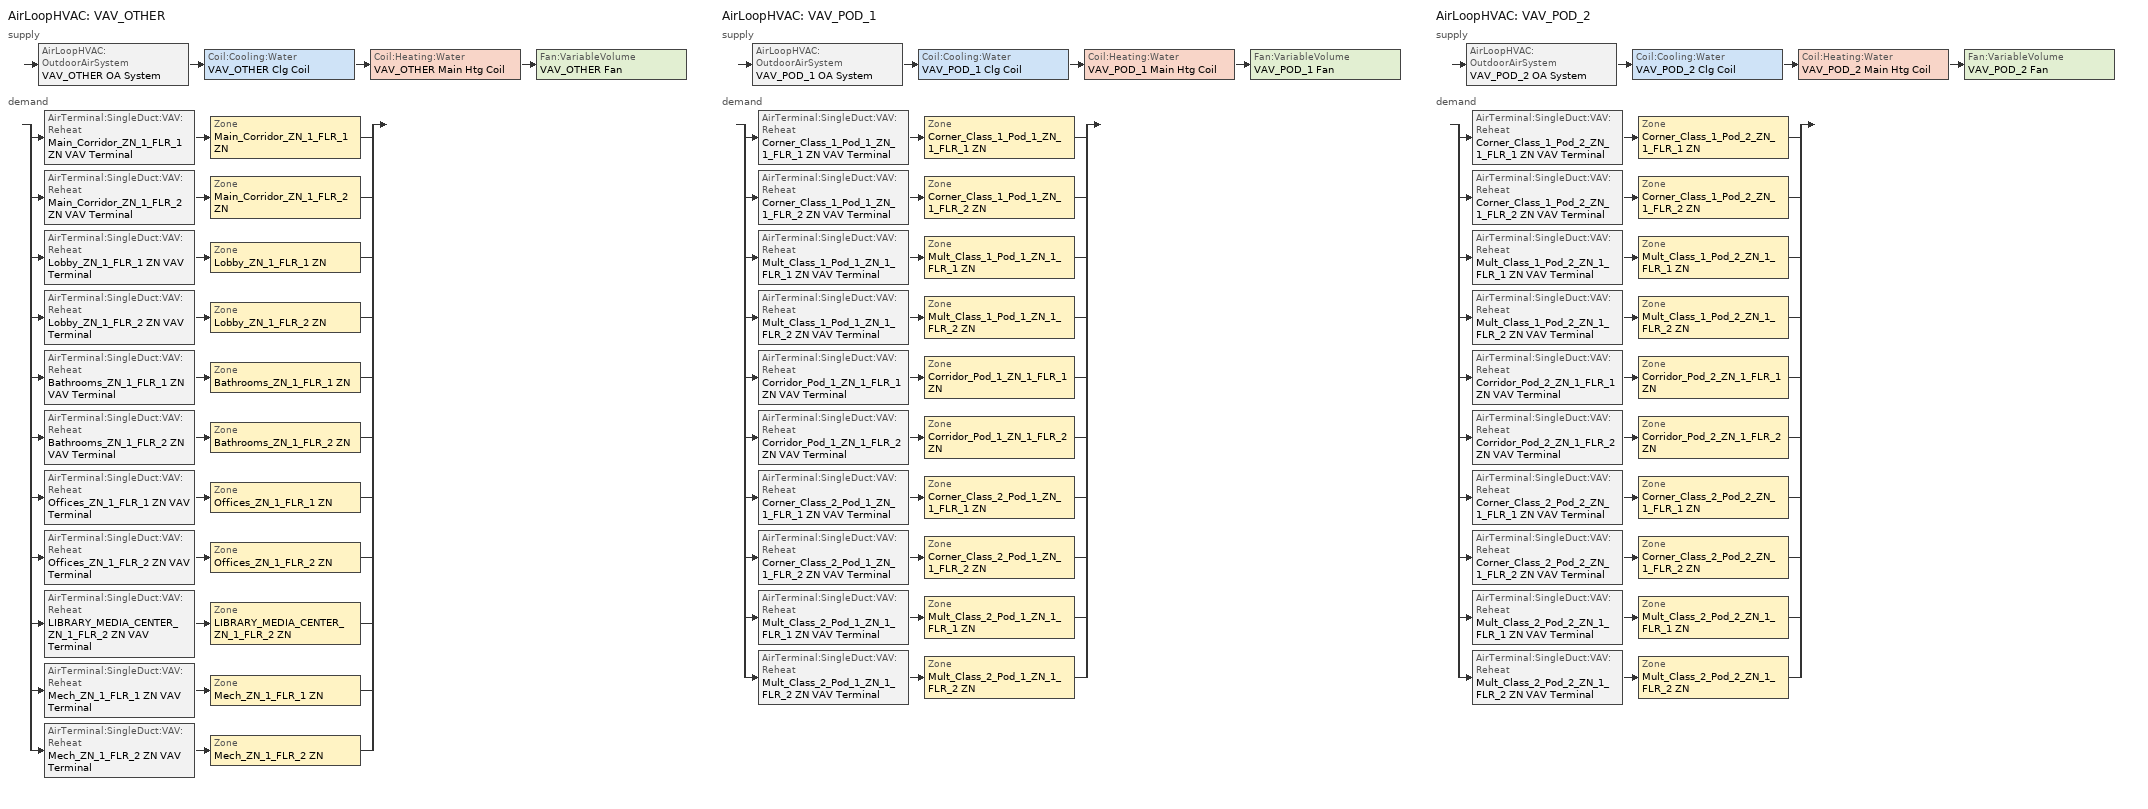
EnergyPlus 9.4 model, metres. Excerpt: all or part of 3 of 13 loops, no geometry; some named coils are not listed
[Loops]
AirLoopHVAC 'VAV_OTHER'
 supply: AirLoopHVAC:OutdoorAirSystem 'VAV_OTHER OA System' > Coil:Cooling:Water 'VAV_OTHER Clg Coil' > Coil:Heating:Water 'VAV_OTHER Main Htg Coil' > Fan:VariableVolume 'VAV_OTHER Fan'
 demand: split
  | AirTerminal:SingleDuct:VAV:Reheat 'Main_Corridor_ZN_1_FLR_1 ZN VAV Terminal' > Zone 'Main_Corridor_ZN_1_FLR_1 ZN'
  | AirTerminal:SingleDuct:VAV:Reheat 'Main_Corridor_ZN_1_FLR_2 ZN VAV Terminal' > Zone 'Main_Corridor_ZN_1_FLR_2 ZN'
  | AirTerminal:SingleDuct:VAV:Reheat 'Lobby_ZN_1_FLR_1 ZN VAV Terminal' > Zone 'Lobby_ZN_1_FLR_1 ZN'
  | AirTerminal:SingleDuct:VAV:Reheat 'Lobby_ZN_1_FLR_2 ZN VAV Terminal' > Zone 'Lobby_ZN_1_FLR_2 ZN'
  | AirTerminal:SingleDuct:VAV:Reheat 'Bathrooms_ZN_1_FLR_1 ZN VAV Terminal' > Zone 'Bathrooms_ZN_1_FLR_1 ZN'
  | AirTerminal:SingleDuct:VAV:Reheat 'Bathrooms_ZN_1_FLR_2 ZN VAV Terminal' > Zone 'Bathrooms_ZN_1_FLR_2 ZN'
  | AirTerminal:SingleDuct:VAV:Reheat 'Offices_ZN_1_FLR_1 ZN VAV Terminal' > Zone 'Offices_ZN_1_FLR_1 ZN'
  | AirTerminal:SingleDuct:VAV:Reheat 'Offices_ZN_1_FLR_2 ZN VAV Terminal' > Zone 'Offices_ZN_1_FLR_2 ZN'
  | AirTerminal:SingleDuct:VAV:Reheat 'LIBRARY_MEDIA_CENTER_ZN_1_FLR_2 ZN VAV Terminal' > Zone 'LIBRARY_MEDIA_CENTER_ZN_1_FLR_2 ZN'
  | AirTerminal:SingleDuct:VAV:Reheat 'Mech_ZN_1_FLR_1 ZN VAV Terminal' > Zone 'Mech_ZN_1_FLR_1 ZN'
  | AirTerminal:SingleDuct:VAV:Reheat 'Mech_ZN_1_FLR_2 ZN VAV Terminal' > Zone 'Mech_ZN_1_FLR_2 ZN'
AirLoopHVAC 'VAV_POD_1'
 supply: AirLoopHVAC:OutdoorAirSystem 'VAV_POD_1 OA System' > Coil:Cooling:Water 'VAV_POD_1 Clg Coil' > Coil:Heating:Water 'VAV_POD_1 Main Htg Coil' > Fan:VariableVolume 'VAV_POD_1 Fan'
 demand: split
  | AirTerminal:SingleDuct:VAV:Reheat 'Corner_Class_1_Pod_1_ZN_1_FLR_1 ZN VAV Terminal' > Zone 'Corner_Class_1_Pod_1_ZN_1_FLR_1 ZN'
  | AirTerminal:SingleDuct:VAV:Reheat 'Corner_Class_1_Pod_1_ZN_1_FLR_2 ZN VAV Terminal' > Zone 'Corner_Class_1_Pod_1_ZN_1_FLR_2 ZN'
  | AirTerminal:SingleDuct:VAV:Reheat 'Mult_Class_1_Pod_1_ZN_1_FLR_1 ZN VAV Terminal' > Zone 'Mult_Class_1_Pod_1_ZN_1_FLR_1 ZN'
  | AirTerminal:SingleDuct:VAV:Reheat 'Mult_Class_1_Pod_1_ZN_1_FLR_2 ZN VAV Terminal' > Zone 'Mult_Class_1_Pod_1_ZN_1_FLR_2 ZN'
  | AirTerminal:SingleDuct:VAV:Reheat 'Corridor_Pod_1_ZN_1_FLR_1 ZN VAV Terminal' > Zone 'Corridor_Pod_1_ZN_1_FLR_1 ZN'
  | AirTerminal:SingleDuct:VAV:Reheat 'Corridor_Pod_1_ZN_1_FLR_2 ZN VAV Terminal' > Zone 'Corridor_Pod_1_ZN_1_FLR_2 ZN'
  | AirTerminal:SingleDuct:VAV:Reheat 'Corner_Class_2_Pod_1_ZN_1_FLR_1 ZN VAV Terminal' > Zone 'Corner_Class_2_Pod_1_ZN_1_FLR_1 ZN'
  | AirTerminal:SingleDuct:VAV:Reheat 'Corner_Class_2_Pod_1_ZN_1_FLR_2 ZN VAV Terminal' > Zone 'Corner_Class_2_Pod_1_ZN_1_FLR_2 ZN'
  | AirTerminal:SingleDuct:VAV:Reheat 'Mult_Class_2_Pod_1_ZN_1_FLR_1 ZN VAV Terminal' > Zone 'Mult_Class_2_Pod_1_ZN_1_FLR_1 ZN'
  | AirTerminal:SingleDuct:VAV:Reheat 'Mult_Class_2_Pod_1_ZN_1_FLR_2 ZN VAV Terminal' > Zone 'Mult_Class_2_Pod_1_ZN_1_FLR_2 ZN'
AirLoopHVAC 'VAV_POD_2'
 supply: AirLoopHVAC:OutdoorAirSystem 'VAV_POD_2 OA System' > Coil:Cooling:Water 'VAV_POD_2 Clg Coil' > Coil:Heating:Water 'VAV_POD_2 Main Htg Coil' > Fan:VariableVolume 'VAV_POD_2 Fan'
 demand: split
  | AirTerminal:SingleDuct:VAV:Reheat 'Corner_Class_1_Pod_2_ZN_1_FLR_1 ZN VAV Terminal' > Zone 'Corner_Class_1_Pod_2_ZN_1_FLR_1 ZN'
  | AirTerminal:SingleDuct:VAV:Reheat 'Corner_Class_1_Pod_2_ZN_1_FLR_2 ZN VAV Terminal' > Zone 'Corner_Class_1_Pod_2_ZN_1_FLR_2 ZN'
  | AirTerminal:SingleDuct:VAV:Reheat 'Mult_Class_1_Pod_2_ZN_1_FLR_1 ZN VAV Terminal' > Zone 'Mult_Class_1_Pod_2_ZN_1_FLR_1 ZN'
  | AirTerminal:SingleDuct:VAV:Reheat 'Mult_Class_1_Pod_2_ZN_1_FLR_2 ZN VAV Terminal' > Zone 'Mult_Class_1_Pod_2_ZN_1_FLR_2 ZN'
  | AirTerminal:SingleDuct:VAV:Reheat 'Corridor_Pod_2_ZN_1_FLR_1 ZN VAV Terminal' > Zone 'Corridor_Pod_2_ZN_1_FLR_1 ZN'
  | AirTerminal:SingleDuct:VAV:Reheat 'Corridor_Pod_2_ZN_1_FLR_2 ZN VAV Terminal' > Zone 'Corridor_Pod_2_ZN_1_FLR_2 ZN'
  | AirTerminal:SingleDuct:VAV:Reheat 'Corner_Class_2_Pod_2_ZN_1_FLR_1 ZN VAV Terminal' > Zone 'Corner_Class_2_Pod_2_ZN_1_FLR_1 ZN'
  | AirTerminal:SingleDuct:VAV:Reheat 'Corner_Class_2_Pod_2_ZN_1_FLR_2 ZN VAV Terminal' > Zone 'Corner_Class_2_Pod_2_ZN_1_FLR_2 ZN'
  | AirTerminal:SingleDuct:VAV:Reheat 'Mult_Class_2_Pod_2_ZN_1_FLR_1 ZN VAV Terminal' > Zone 'Mult_Class_2_Pod_2_ZN_1_FLR_1 ZN'
  | AirTerminal:SingleDuct:VAV:Reheat 'Mult_Class_2_Pod_2_ZN_1_FLR_2 ZN VAV Terminal' > Zone 'Mult_Class_2_Pod_2_ZN_1_FLR_2 ZN'
[ZoneControl:Thermostat] Temperature Difference Between Cutout And Setpoint {deltaC}=0
Name | Zone or ZoneList | Control Type Schedule | Control 1
Bathrooms_ZN_1_FLR_1 ZN Thermostat | Bathrooms_ZN_1_FLR_1 ZN | Bathrooms_ZN_1_FLR_1 ZN Thermostat Schedule | SecondarySchool Restroom Thermostat 1
Bathrooms_ZN_1_FLR_2 ZN Thermostat | Bathrooms_ZN_1_FLR_2 ZN | Bathrooms_ZN_1_FLR_2 ZN Thermostat Schedule | SecondarySchool Restroom Thermostat 2
Corner_Class_1_Pod_1_ZN_1_FLR_1 ZN Thermostat | Corner_Class_1_Pod_1_ZN_1_FLR_1 ZN | Corner_Class_1_Pod_1_ZN_1_FLR_1 ZN Thermostat Schedule | SecondarySchool Classroom Thermostat 1
Corner_Class_1_Pod_1_ZN_1_FLR_2 ZN Thermostat | Corner_Class_1_Pod_1_ZN_1_FLR_2 ZN | Corner_Class_1_Pod_1_ZN_1_FLR_2 ZN Thermostat Schedule | SecondarySchool Classroom Thermostat 2
Corner_Class_1_Pod_2_ZN_1_FLR_1 ZN Thermostat | Corner_Class_1_Pod_2_ZN_1_FLR_1 ZN | Corner_Class_1_Pod_2_ZN_1_FLR_1 ZN Thermostat Schedule | SecondarySchool Classroom Thermostat 3
Corner_Class_1_Pod_2_ZN_1_FLR_2 ZN Thermostat | Corner_Class_1_Pod_2_ZN_1_FLR_2 ZN | Corner_Class_1_Pod_2_ZN_1_FLR_2 ZN Thermostat Schedule | SecondarySchool Classroom Thermostat 4
Corner_Class_2_Pod_1_ZN_1_FLR_1 ZN Thermostat | Corner_Class_2_Pod_1_ZN_1_FLR_1 ZN | Corner_Class_2_Pod_1_ZN_1_FLR_1 ZN Thermostat Schedule | SecondarySchool Classroom Thermostat 7
Corner_Class_2_Pod_1_ZN_1_FLR_2 ZN Thermostat | Corner_Class_2_Pod_1_ZN_1_FLR_2 ZN | Corner_Class_2_Pod_1_ZN_1_FLR_2 ZN Thermostat Schedule | SecondarySchool Classroom Thermostat 8
Corner_Class_2_Pod_2_ZN_1_FLR_1 ZN Thermostat | Corner_Class_2_Pod_2_ZN_1_FLR_1 ZN | Corner_Class_2_Pod_2_ZN_1_FLR_1 ZN Thermostat Schedule | SecondarySchool Classroom Thermostat 9
Corner_Class_2_Pod_2_ZN_1_FLR_2 ZN Thermostat | Corner_Class_2_Pod_2_ZN_1_FLR_2 ZN | Corner_Class_2_Pod_2_ZN_1_FLR_2 ZN Thermostat Schedule | SecondarySchool Classroom Thermostat 10
Corridor_Pod_1_ZN_1_FLR_1 ZN Thermostat | Corridor_Pod_1_ZN_1_FLR_1 ZN | Corridor_Pod_1_ZN_1_FLR_1 ZN Thermostat Schedule | SecondarySchool Corridor Thermostat 1
Corridor_Pod_1_ZN_1_FLR_2 ZN Thermostat | Corridor_Pod_1_ZN_1_FLR_2 ZN | Corridor_Pod_1_ZN_1_FLR_2 ZN Thermostat Schedule | SecondarySchool Corridor Thermostat 2
Corridor_Pod_2_ZN_1_FLR_1 ZN Thermostat | Corridor_Pod_2_ZN_1_FLR_1 ZN | Corridor_Pod_2_ZN_1_FLR_1 ZN Thermostat Schedule | SecondarySchool Corridor Thermostat 3
Corridor_Pod_2_ZN_1_FLR_2 ZN Thermostat | Corridor_Pod_2_ZN_1_FLR_2 ZN | Corridor_Pod_2_ZN_1_FLR_2 ZN Thermostat Schedule | SecondarySchool Corridor Thermostat 4
LIBRARY_MEDIA_CENTER_ZN_1_FLR_2 ZN Thermostat | LIBRARY_MEDIA_CENTER_ZN_1_FLR_2 ZN | LIBRARY_MEDIA_CENTER_ZN_1_FLR_2 ZN Thermostat Schedule | SecondarySchool Library Thermostat 1
Lobby_ZN_1_FLR_1 ZN Thermostat | Lobby_ZN_1_FLR_1 ZN | Lobby_ZN_1_FLR_1 ZN Thermostat Schedule | SecondarySchool Lobby Thermostat 1
Lobby_ZN_1_FLR_2 ZN Thermostat | Lobby_ZN_1_FLR_2 ZN | Lobby_ZN_1_FLR_2 ZN Thermostat Schedule | SecondarySchool Lobby Thermostat 2
Main_Corridor_ZN_1_FLR_1 ZN Thermostat | Main_Corridor_ZN_1_FLR_1 ZN | Main_Corridor_ZN_1_FLR_1 ZN Thermostat Schedule | SecondarySchool Corridor Thermostat 7
Main_Corridor_ZN_1_FLR_2 ZN Thermostat | Main_Corridor_ZN_1_FLR_2 ZN | Main_Corridor_ZN_1_FLR_2 ZN Thermostat Schedule | SecondarySchool Corridor Thermostat 8
Mech_ZN_1_FLR_1 ZN Thermostat | Mech_ZN_1_FLR_1 ZN | Mech_ZN_1_FLR_1 ZN Thermostat Schedule | SecondarySchool Mechanical Thermostat 1
Mech_ZN_1_FLR_2 ZN Thermostat | Mech_ZN_1_FLR_2 ZN | Mech_ZN_1_FLR_2 ZN Thermostat Schedule | SecondarySchool Mechanical Thermostat 2
Mult_Class_1_Pod_1_ZN_1_FLR_1 ZN Thermostat | Mult_Class_1_Pod_1_ZN_1_FLR_1 ZN | Mult_Class_1_Pod_1_ZN_1_FLR_1 ZN Thermostat Schedule | SecondarySchool Classroom Thermostat 13
Mult_Class_1_Pod_1_ZN_1_FLR_2 ZN Thermostat | Mult_Class_1_Pod_1_ZN_1_FLR_2 ZN | Mult_Class_1_Pod_1_ZN_1_FLR_2 ZN Thermostat Schedule | SecondarySchool Classroom Thermostat 14
Mult_Class_1_Pod_2_ZN_1_FLR_1 ZN Thermostat | Mult_Class_1_Pod_2_ZN_1_FLR_1 ZN | Mult_Class_1_Pod_2_ZN_1_FLR_1 ZN Thermostat Schedule | SecondarySchool Classroom Thermostat 15
Mult_Class_1_Pod_2_ZN_1_FLR_2 ZN Thermostat | Mult_Class_1_Pod_2_ZN_1_FLR_2 ZN | Mult_Class_1_Pod_2_ZN_1_FLR_2 ZN Thermostat Schedule | SecondarySchool Classroom Thermostat 16
Mult_Class_2_Pod_1_ZN_1_FLR_1 ZN Thermostat | Mult_Class_2_Pod_1_ZN_1_FLR_1 ZN | Mult_Class_2_Pod_1_ZN_1_FLR_1 ZN Thermostat Schedule | SecondarySchool Classroom Thermostat 18
Mult_Class_2_Pod_1_ZN_1_FLR_2 ZN Thermostat | Mult_Class_2_Pod_1_ZN_1_FLR_2 ZN | Mult_Class_2_Pod_1_ZN_1_FLR_2 ZN Thermostat Schedule | SecondarySchool Classroom Thermostat 19
Mult_Class_2_Pod_2_ZN_1_FLR_1 ZN Thermostat | Mult_Class_2_Pod_2_ZN_1_FLR_1 ZN | Mult_Class_2_Pod_2_ZN_1_FLR_1 ZN Thermostat Schedule | SecondarySchool Classroom Thermostat 20
Mult_Class_2_Pod_2_ZN_1_FLR_2 ZN Thermostat | Mult_Class_2_Pod_2_ZN_1_FLR_2 ZN | Mult_Class_2_Pod_2_ZN_1_FLR_2 ZN Thermostat Schedule | SecondarySchool Classroom Thermostat 21
Offices_ZN_1_FLR_1 ZN Thermostat | Offices_ZN_1_FLR_1 ZN | Offices_ZN_1_FLR_1 ZN Thermostat Schedule | SecondarySchool Office Thermostat 1
Offices_ZN_1_FLR_2 ZN Thermostat | Offices_ZN_1_FLR_2 ZN | Offices_ZN_1_FLR_2 ZN Thermostat Schedule | SecondarySchool Office Thermostat 2
[ThermostatSetpoint:DualSetpoint]
Name | Heating Setpoint Temperature Schedule | Cooling Setpoint Temperature Schedule
SecondarySchool Restroom Thermostat 1; SecondarySchool Restroom Thermostat 2; SecondarySchool Mechanical Thermostat 1; SecondarySchool Mechanical Thermostat 2 | SchoolSecondary HTGSETP_SCH_Setback | SchoolSecondary CLGSETP_SCH_Setback
SecondarySchool Classroom Thermostat 1; SecondarySchool Classroom Thermostat 2; SecondarySchool Classroom Thermostat 3; SecondarySchool Classroom Thermostat 4; SecondarySchool Classroom Thermostat 7; SecondarySchool Classroom Thermostat 8; SecondarySchool Classroom Thermostat 9; SecondarySchool Classroom Thermostat 10; SecondarySchool Corridor Thermostat 1; SecondarySchool Corridor Thermostat 2; SecondarySchool Corridor Thermostat 3; SecondarySchool Corridor Thermostat 4; SecondarySchool Library Thermostat 1; SecondarySchool Lobby Thermostat 1; SecondarySchool Lobby Thermostat 2; SecondarySchool Corridor Thermostat 7; SecondarySchool Corridor Thermostat 8; SecondarySchool Classroom Thermostat 13; SecondarySchool Classroom Thermostat 14; SecondarySchool Classroom Thermostat 15; SecondarySchool Classroom Thermostat 16; SecondarySchool Classroom Thermostat 18; SecondarySchool Classroom Thermostat 19; SecondarySchool Classroom Thermostat 20; SecondarySchool Classroom Thermostat 21; SecondarySchool Office Thermostat 1; SecondarySchool Office Thermostat 2 | SchoolSecondary HTGSETP_SCH_YES_OPTIMUM | SchoolSecondary CLGSETP_SCH_NO_SETBACK
[Zone equipment]
Bathrooms_ZN_1_FLR_1 ZN: Bathrooms_ZN_1_FLR_1 ZN VAV Terminal, Bathrooms_ZN_1_FLR_1 ZN Exhaust Fan
Bathrooms_ZN_1_FLR_2 ZN: Bathrooms_ZN_1_FLR_2 ZN VAV Terminal, Bathrooms_ZN_1_FLR_2 ZN Exhaust Fan
Corner_Class_1_Pod_1_ZN_1_FLR_1 ZN: Corner_Class_1_Pod_1_ZN_1_FLR_1 ZN VAV Terminal
Corner_Class_1_Pod_1_ZN_1_FLR_2 ZN: Corner_Class_1_Pod_1_ZN_1_FLR_2 ZN VAV Terminal
Corner_Class_1_Pod_2_ZN_1_FLR_1 ZN: Corner_Class_1_Pod_2_ZN_1_FLR_1 ZN VAV Terminal
Corner_Class_1_Pod_2_ZN_1_FLR_2 ZN: Corner_Class_1_Pod_2_ZN_1_FLR_2 ZN VAV Terminal
Corner_Class_2_Pod_1_ZN_1_FLR_1 ZN: Corner_Class_2_Pod_1_ZN_1_FLR_1 ZN VAV Terminal
Corner_Class_2_Pod_1_ZN_1_FLR_2 ZN: Corner_Class_2_Pod_1_ZN_1_FLR_2 ZN VAV Terminal
Corner_Class_2_Pod_2_ZN_1_FLR_1 ZN: Corner_Class_2_Pod_2_ZN_1_FLR_1 ZN VAV Terminal
Corner_Class_2_Pod_2_ZN_1_FLR_2 ZN: Corner_Class_2_Pod_2_ZN_1_FLR_2 ZN VAV Terminal
Corridor_Pod_1_ZN_1_FLR_1 ZN: Corridor_Pod_1_ZN_1_FLR_1 ZN VAV Terminal
Corridor_Pod_1_ZN_1_FLR_2 ZN: Corridor_Pod_1_ZN_1_FLR_2 ZN VAV Terminal
Corridor_Pod_2_ZN_1_FLR_1 ZN: Corridor_Pod_2_ZN_1_FLR_1 ZN VAV Terminal
Corridor_Pod_2_ZN_1_FLR_2 ZN: Corridor_Pod_2_ZN_1_FLR_2 ZN VAV Terminal
LIBRARY_MEDIA_CENTER_ZN_1_FLR_2 ZN: LIBRARY_MEDIA_CENTER_ZN_1_FLR_2 ZN VAV Terminal
Lobby_ZN_1_FLR_1 ZN: Lobby_ZN_1_FLR_1 ZN VAV Terminal
Lobby_ZN_1_FLR_2 ZN: Lobby_ZN_1_FLR_2 ZN VAV Terminal
Main_Corridor_ZN_1_FLR_1 ZN: Main_Corridor_ZN_1_FLR_1 ZN VAV Terminal
Main_Corridor_ZN_1_FLR_2 ZN: Main_Corridor_ZN_1_FLR_2 ZN VAV Terminal
Mech_ZN_1_FLR_1 ZN: Mech_ZN_1_FLR_1 ZN VAV Terminal
Mech_ZN_1_FLR_2 ZN: Mech_ZN_1_FLR_2 ZN VAV Terminal
Mult_Class_1_Pod_1_ZN_1_FLR_1 ZN: Mult_Class_1_Pod_1_ZN_1_FLR_1 ZN VAV Terminal
Mult_Class_1_Pod_1_ZN_1_FLR_2 ZN: Mult_Class_1_Pod_1_ZN_1_FLR_2 ZN VAV Terminal
Mult_Class_1_Pod_2_ZN_1_FLR_1 ZN: Mult_Class_1_Pod_2_ZN_1_FLR_1 ZN VAV Terminal
Mult_Class_1_Pod_2_ZN_1_FLR_2 ZN: Mult_Class_1_Pod_2_ZN_1_FLR_2 ZN VAV Terminal
Mult_Class_2_Pod_1_ZN_1_FLR_1 ZN: Mult_Class_2_Pod_1_ZN_1_FLR_1 ZN VAV Terminal
Mult_Class_2_Pod_1_ZN_1_FLR_2 ZN: Mult_Class_2_Pod_1_ZN_1_FLR_2 ZN VAV Terminal
Mult_Class_2_Pod_2_ZN_1_FLR_1 ZN: Mult_Class_2_Pod_2_ZN_1_FLR_1 ZN VAV Terminal
Mult_Class_2_Pod_2_ZN_1_FLR_2 ZN: Mult_Class_2_Pod_2_ZN_1_FLR_2 ZN VAV Terminal
Offices_ZN_1_FLR_1 ZN: Offices_ZN_1_FLR_1 ZN VAV Terminal
Offices_ZN_1_FLR_2 ZN: Offices_ZN_1_FLR_2 ZN VAV Terminal
[Sizing:Zone] Zone Cooling Design Supply Air Temperature Input Method=SupplyAirTemperature; Zone Cooling Design Supply Air Temperature {C}=12.7778; Zone Cooling Design Supply Air Temperature Difference {deltaC}=11.11; Zone Heating Design Supply Air Temperature Input Method=SupplyAirTemperature; Zone Heating Design Supply Air Temperature {C}=40; Zone Heating Design Supply Air Temperature Difference {deltaC}=11.11; Zone Cooling Design Supply Air Humidity Ratio {kgWater/kgDryAir}=0.0085; Zone Heating Design Supply Air Humidity Ratio {kgWater/kgDryAir}=0.008; Cooling Design Air Flow Method=DesignDay; Cooling Design Air Flow Rate {m3/s}=0; Cooling Minimum Air Flow per Zone Floor Area {m3/s-m2}=0.000762; Cooling Minimum Air Flow {m3/s}=0; Cooling Minimum Air Flow Fraction=0; Heating Design Air Flow Method=DesignDay; Heating Design Air Flow Rate {m3/s}=0; Heating Maximum Air Flow per Zone Floor Area {m3/s-m2}=0.002032; Heating Maximum Air Flow {m3/s}=0.141576; Heating Maximum Air Flow Fraction=0.3; Account for Dedicated Outdoor Air System=No
Name | Design Specification Outdoor Air Object
Bathrooms_ZN_1_FLR_1 ZN; Bathrooms_ZN_1_FLR_2 ZN | SecondarySchool Restroom Ventilation
Corner_Class_1_Pod_1_ZN_1_FLR_1 ZN; Corner_Class_1_Pod_1_ZN_1_FLR_2 ZN; Corner_Class_1_Pod_2_ZN_1_FLR_1 ZN; Corner_Class_1_Pod_2_ZN_1_FLR_2 ZN; Corner_Class_2_Pod_1_ZN_1_FLR_1 ZN; Corner_Class_2_Pod_1_ZN_1_FLR_2 ZN; Corner_Class_2_Pod_2_ZN_1_FLR_1 ZN; Corner_Class_2_Pod_2_ZN_1_FLR_2 ZN; Mult_Class_1_Pod_1_ZN_1_FLR_1 ZN; Mult_Class_1_Pod_1_ZN_1_FLR_2 ZN; Mult_Class_1_Pod_2_ZN_1_FLR_1 ZN; Mult_Class_1_Pod_2_ZN_1_FLR_2 ZN; Mult_Class_2_Pod_1_ZN_1_FLR_1 ZN; Mult_Class_2_Pod_1_ZN_1_FLR_2 ZN; Mult_Class_2_Pod_2_ZN_1_FLR_1 ZN; Mult_Class_2_Pod_2_ZN_1_FLR_2 ZN | SecondarySchool Classroom Ventilation
Corridor_Pod_1_ZN_1_FLR_1 ZN; Corridor_Pod_1_ZN_1_FLR_2 ZN; Corridor_Pod_2_ZN_1_FLR_1 ZN; Corridor_Pod_2_ZN_1_FLR_2 ZN; Main_Corridor_ZN_1_FLR_1 ZN; Main_Corridor_ZN_1_FLR_2 ZN | SecondarySchool Corridor Ventilation
LIBRARY_MEDIA_CENTER_ZN_1_FLR_2 ZN | SecondarySchool Library Ventilation
Lobby_ZN_1_FLR_1 ZN; Lobby_ZN_1_FLR_2 ZN | SecondarySchool Lobby Ventilation
Mech_ZN_1_FLR_1 ZN; Mech_ZN_1_FLR_2 ZN | SecondarySchool Mechanical Ventilation
Offices_ZN_1_FLR_1 ZN; Offices_ZN_1_FLR_2 ZN | SecondarySchool Office Ventilation
[Controller:MechanicalVentilation] Availability Schedule=SchoolSecondary MinOA_MotorizedDamper_Sched; Demand Controlled Ventilation=No; System Outdoor Air Method=VentilationRateProcedure; Design Specification Outdoor Air Object Name 6=SecondarySchool Corridor Ventilation
Name | Zone or ZoneList Name 1 | Design Specification Outdoor Air Object Name 1 | Zone or ZoneList Name 2 | Design Specification Outdoor Air Object Name 2 | Zone or ZoneList Name 3 | Design Specification Outdoor Air Object Name 3 | Zone or ZoneList Name 4 | Design Specification Outdoor Air Object Name 4 | Zone or ZoneList Name 5 | Design Specification Outdoor Air Object Name 5 | Zone or ZoneList Name 6 | Zone or ZoneList Name 7 | Design Specification Outdoor Air Object Name 7 | Zone or ZoneList Name 8 | Design Specification Outdoor Air Object Name 8 | Zone or ZoneList Name 9 | Design Specification Outdoor Air Object Name 9 | Zone or ZoneList Name 10 | Design Specification Outdoor Air Object Name 10 | Zone or ZoneList Name 11 | Design Specification Outdoor Air Object Name 11
VAV_OTHER Vent Controller | Bathrooms_ZN_1_FLR_1 ZN | SecondarySchool Restroom Ventilation | Bathrooms_ZN_1_FLR_2 ZN | SecondarySchool Restroom Ventilation | LIBRARY_MEDIA_CENTER_ZN_1_FLR_2 ZN | SecondarySchool Library Ventilation | Lobby_ZN_1_FLR_1 ZN | SecondarySchool Lobby Ventilation | Lobby_ZN_1_FLR_2 ZN | SecondarySchool Lobby Ventilation | Main_Corridor_ZN_1_FLR_1 ZN | Main_Corridor_ZN_1_FLR_2 ZN | SecondarySchool Corridor Ventilation | Mech_ZN_1_FLR_1 ZN | SecondarySchool Mechanical Ventilation | Mech_ZN_1_FLR_2 ZN | SecondarySchool Mechanical Ventilation | Offices_ZN_1_FLR_1 ZN | SecondarySchool Office Ventilation | Offices_ZN_1_FLR_2 ZN | SecondarySchool Office Ventilation
VAV_POD_1 Vent Controller | Corner_Class_1_Pod_1_ZN_1_FLR_1 ZN | SecondarySchool Classroom Ventilation | Corner_Class_1_Pod_1_ZN_1_FLR_2 ZN | SecondarySchool Classroom Ventilation | Corner_Class_2_Pod_1_ZN_1_FLR_1 ZN | SecondarySchool Classroom Ventilation | Corner_Class_2_Pod_1_ZN_1_FLR_2 ZN | SecondarySchool Classroom Ventilation | Corridor_Pod_1_ZN_1_FLR_1 ZN | SecondarySchool Corridor Ventilation | Corridor_Pod_1_ZN_1_FLR_2 ZN | Mult_Class_1_Pod_1_ZN_1_FLR_1 ZN | SecondarySchool Classroom Ventilation | Mult_Class_1_Pod_1_ZN_1_FLR_2 ZN | SecondarySchool Classroom Ventilation | Mult_Class_2_Pod_1_ZN_1_FLR_1 ZN | SecondarySchool Classroom Ventilation | Mult_Class_2_Pod_1_ZN_1_FLR_2 ZN | SecondarySchool Classroom Ventilation
VAV_POD_2 Vent Controller | Corner_Class_1_Pod_2_ZN_1_FLR_1 ZN | SecondarySchool Classroom Ventilation | Corner_Class_1_Pod_2_ZN_1_FLR_2 ZN | SecondarySchool Classroom Ventilation | Corner_Class_2_Pod_2_ZN_1_FLR_1 ZN | SecondarySchool Classroom Ventilation | Corner_Class_2_Pod_2_ZN_1_FLR_2 ZN | SecondarySchool Classroom Ventilation | Corridor_Pod_2_ZN_1_FLR_1 ZN | SecondarySchool Corridor Ventilation | Corridor_Pod_2_ZN_1_FLR_2 ZN | Mult_Class_1_Pod_2_ZN_1_FLR_1 ZN | SecondarySchool Classroom Ventilation | Mult_Class_1_Pod_2_ZN_1_FLR_2 ZN | SecondarySchool Classroom Ventilation | Mult_Class_2_Pod_2_ZN_1_FLR_1 ZN | SecondarySchool Classroom Ventilation | Mult_Class_2_Pod_2_ZN_1_FLR_2 ZN | SecondarySchool Classroom Ventilation
[DesignSpecification:OutdoorAir] Outdoor Air Method=Sum; Outdoor Air Flow per Person {m3/s-person}=0; Outdoor Air Flow per Zone {m3/s}=0; Outdoor Air Flow Air Changes per Hour {1/hr}=0
Name | Outdoor Air Flow per Zone Floor Area {m3/s-m2}
SecondarySchool Restroom Ventilation; SecondarySchool Corridor Ventilation; SecondarySchool Lobby Ventilation | 0.0003048
SecondarySchool Classroom Ventilation | 0.0023876
SecondarySchool Library Ventilation | 0.0011176
SecondarySchool Mechanical Ventilation | 0.0006096
SecondarySchool Office Ventilation | 0.0004318
[AirTerminal:SingleDuct:VAV:Reheat] Availability Schedule=Always On Discrete; Maximum Air Flow Rate {m3/s}=Autosize; Zone Minimum Air Flow Input Method=Constant; Fixed Minimum Air Flow Rate {m3/s}=0; Maximum Hot Water or Steam Flow Rate {m3/s}=Autosize; Minimum Hot Water or Steam Flow Rate {m3/s}=0; Convergence Tolerance=0.001; Damper Heating Action=ReverseWithLimits; Maximum Flow per Zone Floor Area During Reheat {m3/s-m2}=Autocalculate; Maximum Flow Fraction During Reheat=0.5; Maximum Reheat Air Temperature {C}=40
Name | Constant Minimum Air Flow Fraction | Reheat Coil
Bathrooms_ZN_1_FLR_1 ZN VAV Terminal | 0.354091 | Bathrooms_ZN_1_FLR_1 ZN Reheat Coil
Bathrooms_ZN_1_FLR_2 ZN VAV Terminal | 0.354091 | Bathrooms_ZN_1_FLR_2 ZN Reheat Coil
Corner_Class_1_Pod_1_ZN_1_FLR_1 ZN VAV Terminal | 0.787189 | Corner_Class_1_Pod_1_ZN_1_FLR_1 ZN Reheat Coil
Corner_Class_1_Pod_1_ZN_1_FLR_2 ZN VAV Terminal | 0.787189 | Corner_Class_1_Pod_1_ZN_1_FLR_2 ZN Reheat Coil
Corner_Class_1_Pod_2_ZN_1_FLR_1 ZN VAV Terminal | 0.793771 | Corner_Class_1_Pod_2_ZN_1_FLR_1 ZN Reheat Coil
Corner_Class_1_Pod_2_ZN_1_FLR_2 ZN VAV Terminal | 0.793771 | Corner_Class_1_Pod_2_ZN_1_FLR_2 ZN Reheat Coil
Corner_Class_2_Pod_1_ZN_1_FLR_1 ZN VAV Terminal | 0.787189 | Corner_Class_2_Pod_1_ZN_1_FLR_1 ZN Reheat Coil
Corner_Class_2_Pod_1_ZN_1_FLR_2 ZN VAV Terminal | 0.787189 | Corner_Class_2_Pod_1_ZN_1_FLR_2 ZN Reheat Coil
Corner_Class_2_Pod_2_ZN_1_FLR_1 ZN VAV Terminal | 0.793771 | Corner_Class_2_Pod_2_ZN_1_FLR_1 ZN Reheat Coil
Corner_Class_2_Pod_2_ZN_1_FLR_2 ZN VAV Terminal | 0.793771 | Corner_Class_2_Pod_2_ZN_1_FLR_2 ZN Reheat Coil
Corridor_Pod_1_ZN_1_FLR_1 ZN VAV Terminal | 0.787189 | Corridor_Pod_1_ZN_1_FLR_1 ZN Reheat Coil
Corridor_Pod_1_ZN_1_FLR_2 ZN VAV Terminal | 0.787189 | Corridor_Pod_1_ZN_1_FLR_2 ZN Reheat Coil
Corridor_Pod_2_ZN_1_FLR_1 ZN VAV Terminal | 0.793771 | Corridor_Pod_2_ZN_1_FLR_1 ZN Reheat Coil
Corridor_Pod_2_ZN_1_FLR_2 ZN VAV Terminal | 0.793771 | Corridor_Pod_2_ZN_1_FLR_2 ZN Reheat Coil
LIBRARY_MEDIA_CENTER_ZN_1_FLR_2 ZN VAV Terminal | 0.354091 | LIBRARY_MEDIA_CENTER_ZN_1_FLR_2 ZN Reheat Coil
Lobby_ZN_1_FLR_1 ZN VAV Terminal | 0.354091 | Lobby_ZN_1_FLR_1 ZN Reheat Coil
Lobby_ZN_1_FLR_2 ZN VAV Terminal | 0.354091 | Lobby_ZN_1_FLR_2 ZN Reheat Coil
Main_Corridor_ZN_1_FLR_1 ZN VAV Terminal | 0.354091 | Main_Corridor_ZN_1_FLR_1 ZN Reheat Coil
Main_Corridor_ZN_1_FLR_2 ZN VAV Terminal | 0.354091 | Main_Corridor_ZN_1_FLR_2 ZN Reheat Coil
Mech_ZN_1_FLR_1 ZN VAV Terminal | 0.354091 | Mech_ZN_1_FLR_1 ZN Reheat Coil
Mech_ZN_1_FLR_2 ZN VAV Terminal | 0.354091 | Mech_ZN_1_FLR_2 ZN Reheat Coil
Mult_Class_1_Pod_1_ZN_1_FLR_1 ZN VAV Terminal | 0.787189 | Mult_Class_1_Pod_1_ZN_1_FLR_1 ZN Reheat Coil
Mult_Class_1_Pod_1_ZN_1_FLR_2 ZN VAV Terminal | 0.787189 | Mult_Class_1_Pod_1_ZN_1_FLR_2 ZN Reheat Coil
Mult_Class_1_Pod_2_ZN_1_FLR_1 ZN VAV Terminal | 0.793771 | Mult_Class_1_Pod_2_ZN_1_FLR_1 ZN Reheat Coil
Mult_Class_1_Pod_2_ZN_1_FLR_2 ZN VAV Terminal | 0.793771 | Mult_Class_1_Pod_2_ZN_1_FLR_2 ZN Reheat Coil
Mult_Class_2_Pod_1_ZN_1_FLR_1 ZN VAV Terminal | 0.787189 | Mult_Class_2_Pod_1_ZN_1_FLR_1 ZN Reheat Coil
Mult_Class_2_Pod_1_ZN_1_FLR_2 ZN VAV Terminal | 0.787189 | Mult_Class_2_Pod_1_ZN_1_FLR_2 ZN Reheat Coil
Mult_Class_2_Pod_2_ZN_1_FLR_1 ZN VAV Terminal | 0.793771 | Mult_Class_2_Pod_2_ZN_1_FLR_1 ZN Reheat Coil
Mult_Class_2_Pod_2_ZN_1_FLR_2 ZN VAV Terminal | 0.793771 | Mult_Class_2_Pod_2_ZN_1_FLR_2 ZN Reheat Coil
Offices_ZN_1_FLR_1 ZN VAV Terminal | 0.354091 | Offices_ZN_1_FLR_1 ZN Reheat Coil
Offices_ZN_1_FLR_2 ZN VAV Terminal | 0.354091 | Offices_ZN_1_FLR_2 ZN Reheat Coil
[Coil:Heating:Water] Availability Schedule=Always On Discrete; U-Factor Times Area Value {W/K}=Autosize; Maximum Water Flow Rate {m3/s}=Autosize; Performance Input Method=UFactorTimesAreaAndDesignWaterFlowRate; Rated Capacity {W}=Autosize; Rated Inlet Water Temperature {C}=82.2222; Rated Inlet Air Temperature {C}=7.22222; Rated Outlet Water Temperature {C}=71.1111; Rated Outlet Air Temperature {C}=12.7778; Rated Ratio for Air and Water Convection=0.5
VAV_OTHER Main Htg Coil; VAV_POD_1 Main Htg Coil; VAV_POD_2 Main Htg Coil
[Fan:ZoneExhaust] Availability Schedule=SchoolSecondary Hours_of_operation; Fan Total Efficiency=0.0660786; Pressure Rise {Pa}=124.544; Maximum Flow Rate {m3/s}=0.283168; System Availability Manager Coupling Mode=Decoupled
Bathrooms_ZN_1_FLR_1 ZN Exhaust Fan; Bathrooms_ZN_1_FLR_2 ZN Exhaust Fan
[AirLoopHVAC] Design Supply Air Flow Rate {m3/s}=AutoSize; Design Return Air Flow Fraction of Supply Air Flow=1
VAV_OTHER; VAV_POD_1; VAV_POD_2
[Sizing:System] Type of Load to Size On=Sensible; Central Heating Maximum System Air Flow Ratio=0.3; Preheat Design Temperature {C}=7.22222; Preheat Design Humidity Ratio {kgWater/kgDryAir}=0.008; Precool Design Temperature {C}=12.7778; Precool Design Humidity Ratio {kgWater/kgDryAir}=0.008; Central Cooling Design Supply Air Temperature {C}=12.7778; Central Heating Design Supply Air Temperature {C}=12.7778; Type of Zone Sum to Use=Coincident; 100% Outdoor Air in Cooling=No; 100% Outdoor Air in Heating=No; Central Cooling Design Supply Air Humidity Ratio {kgWater/kgDryAir}=0.0085; Central Heating Design Supply Air Humidity Ratio {kgWater/kgDryAir}=0.008; Cooling Supply Air Flow Rate Method=DesignDay; Cooling Supply Air Flow Rate {m3/s}=0; Cooling Supply Air Flow Rate Per Floor Area {m3/s-m2}=0.00996765; Cooling Fraction of Autosized Cooling Supply Air Flow Rate=1; Cooling Supply Air Flow Rate Per Unit Cooling Capacity {m3/s-W}=3.94755e-05; Heating Supply Air Flow Rate Method=DesignDay; Heating Supply Air Flow Rate {m3/s}=0; Heating Supply Air Flow Rate Per Floor Area {m3/s-m2}=0.00996765; Heating Fraction of Autosized Heating Supply Air Flow Rate=1; Heating Fraction of Autosized Cooling Supply Air Flow Rate=1; Heating Supply Air Flow Rate Per Unit Heating Capacity {m3/s-W}=3.15882e-05; System Outdoor Air Method=ZoneSum; Zone Maximum Outdoor Air Fraction=1; Cooling Design Capacity Method=CoolingDesignCapacity; Cooling Design Capacity {W}=Autosize; Cooling Design Capacity Per Floor Area {W/m2}=234.7; Fraction of Autosized Cooling Design Capacity=1; Heating Design Capacity Method=HeatingDesignCapacity; Heating Design Capacity {W}=Autosize; Heating Design Capacity Per Floor Area {W/m2}=157; Fraction of Autosized Heating Design Capacity=1; Central Cooling Capacity Control Method=OnOff
Name | Design Outdoor Air Flow Rate {m3/s}
VAV_OTHER | 4.61027
VAV_POD_1; VAV_POD_2 | 9.493504
[Controller:OutdoorAir] Minimum Outdoor Air Flow Rate {m3/s}=0; Maximum Outdoor Air Flow Rate {m3/s}=Autosize; Economizer Control Type=DifferentialDryBulb; Economizer Control Action Type=ModulateFlow; Lockout Type=LockoutWithHeating; Minimum Limit Type=FixedMinimum; Minimum Outdoor Air Schedule=SchoolSecondary MinOA_MotorizedDamper_Sched; High Humidity Control=No; Control High Indoor Humidity Based on Outdoor Humidity Ratio=Yes; Heat Recovery Bypass Control Type=BypassWhenWithinEconomizerLimits
Name | Mechanical Ventilation Controller
VAV_OTHER OA Controller | VAV_OTHER Vent Controller
VAV_POD_1 OA Controller | VAV_POD_1 Vent Controller
VAV_POD_2 OA Controller | VAV_POD_2 Vent Controller
[SetpointManager:MixedAir] Control Variable=Temperature
Name | Setpoint Node or NodeList
VAV_OTHER Mixed Air Node OS Default SPM | VAV_OTHER Mixed Air Node
VAV_OTHER Clg Coil Outlet Air Node OS Default SPM | VAV_OTHER Clg Coil Outlet Air Node
VAV_OTHER Main Htg Coil Outlet Air Node OS Default SPM | VAV_OTHER Main Htg Coil Outlet Air Node
VAV_POD_1 Mixed Air Node OS Default SPM | VAV_POD_1 Mixed Air Node
VAV_POD_1 Clg Coil Outlet Air Node OS Default SPM | VAV_POD_1 Clg Coil Outlet Air Node
VAV_POD_1 Main Htg Coil Outlet Air Node OS Default SPM | VAV_POD_1 Main Htg Coil Outlet Air Node
VAV_POD_2 Mixed Air Node OS Default SPM | VAV_POD_2 Mixed Air Node
VAV_POD_2 Clg Coil Outlet Air Node OS Default SPM | VAV_POD_2 Clg Coil Outlet Air Node
VAV_POD_2 Main Htg Coil Outlet Air Node OS Default SPM | VAV_POD_2 Main Htg Coil Outlet Air Node
[Controller:WaterCoil] Control Variable=Temperature; Actuator Variable=Flow; Maximum Actuated Flow {m3/s}=Autosize; Minimum Actuated Flow {m3/s}=0
Name | Action | Controller Convergence Tolerance {deltaC}
VAV_OTHER Clg Coil Controller; VAV_POD_1 Clg Coil Controller; VAV_POD_2 Clg Coil Controller | Reverse | Autosize
VAV_OTHER Main Htg Coil Controller; VAV_POD_1 Main Htg Coil Controller; VAV_POD_2 Main Htg Coil Controller | Normal | 0.0001
[Coil:Cooling:Water] Availability Schedule=Always On Discrete; Design Water Flow Rate {m3/s}=Autosize; Design Air Flow Rate {m3/s}=Autosize; Design Inlet Water Temperature {C}=Autosize; Design Inlet Air Temperature {C}=Autosize; Design Outlet Air Temperature {C}=Autosize; Design Inlet Air Humidity Ratio {kgWater/kgDryAir}=Autosize; Design Outlet Air Humidity Ratio {kgWater/kgDryAir}=Autosize; Type of Analysis=SimpleAnalysis; Heat Exchanger Configuration=CrossFlow
VAV_OTHER Clg Coil; VAV_POD_1 Clg Coil; VAV_POD_2 Clg Coil
[Fan:VariableVolume] Availability Schedule=SchoolSecondary HVACOperationSchd; Fan Total Efficiency=0.61165; Pressure Rise {Pa}=1389.92; Maximum Flow Rate {m3/s}=AutoSize; Fan Power Minimum Flow Rate Input Method=Fraction; Fan Power Minimum Flow Fraction=0.25; Fan Power Minimum Air Flow Rate {m3/s}=0; Motor Efficiency=0.941; Motor In Airstream Fraction=1; Fan Power Coefficient 1=0.04076; Fan Power Coefficient 2=0.0881; Fan Power Coefficient 3=-0.0729; Fan Power Coefficient 4=0.9437; Fan Power Coefficient 5=0
VAV_OTHER Fan; VAV_POD_1 Fan; VAV_POD_2 Fan
[SetpointManager:Warmest] Control Variable=Temperature; Minimum Setpoint Temperature {C}=12.7778; Maximum Setpoint Temperature {C}=15.5556; Strategy=MaximumTemperature
Name | HVAC Air Loop | Setpoint Node or NodeList
VAV_OTHER SAT Warmest Reset | VAV_OTHER | VAV_OTHER Supply Outlet Node
VAV_POD_1 SAT Warmest Reset | VAV_POD_1 | VAV_POD_1 Supply Outlet Node
VAV_POD_2 SAT Warmest Reset | VAV_POD_2 | VAV_POD_2 Supply Outlet Node
[Schedule:Compact]
Bathrooms_ZN_1_FLR_1 ZN Thermostat Schedule; Bathrooms_ZN_1_FLR_2 ZN Thermostat Schedule; Corner_Class_1_Pod_1_ZN_1_FLR_1 ZN Thermostat Schedule; Corner_Class_1_Pod_1_ZN_1_FLR_2 ZN Thermostat Schedule; Corner_Class_1_Pod_2_ZN_1_FLR_1 ZN Thermostat Schedule; Corner_Class_1_Pod_2_ZN_1_FLR_2 ZN Thermostat Schedule; Corner_Class_2_Pod_1_ZN_1_FLR_1 ZN Thermostat Schedule; Corner_Class_2_Pod_1_ZN_1_FLR_2 ZN Thermostat Schedule; Corner_Class_2_Pod_2_ZN_1_FLR_1 ZN Thermostat Schedule; Corner_Class_2_Pod_2_ZN_1_FLR_2 ZN Thermostat Schedule; Corridor_Pod_1_ZN_1_FLR_1 ZN Thermostat Schedule; Corridor_Pod_1_ZN_1_FLR_2 ZN Thermostat Schedule; Corridor_Pod_2_ZN_1_FLR_1 ZN Thermostat Schedule; Corridor_Pod_2_ZN_1_FLR_2 ZN Thermostat Schedule; LIBRARY_MEDIA_CENTER_ZN_1_FLR_2 ZN Thermostat Schedule; Lobby_ZN_1_FLR_1 ZN Thermostat Schedule; Lobby_ZN_1_FLR_2 ZN Thermostat Schedule; Main_Corridor_ZN_1_FLR_1 ZN Thermostat Schedule; Main_Corridor_ZN_1_FLR_2 ZN Thermostat Schedule; Mech_ZN_1_FLR_1 ZN Thermostat Schedule; Mech_ZN_1_FLR_2 ZN Thermostat Schedule; Mult_Class_1_Pod_1_ZN_1_FLR_1 ZN Thermostat Schedule; Mult_Class_1_Pod_1_ZN_1_FLR_2 ZN Thermostat Schedule; Mult_Class_1_Pod_2_ZN_1_FLR_1 ZN Thermostat Schedule; Mult_Class_1_Pod_2_ZN_1_FLR_2 ZN Thermostat Schedule; Mult_Class_2_Pod_1_ZN_1_FLR_1 ZN Thermostat Schedule; Mult_Class_2_Pod_1_ZN_1_FLR_2 ZN Thermostat Schedule; Mult_Class_2_Pod_2_ZN_1_FLR_1 ZN Thermostat Schedule; Mult_Class_2_Pod_2_ZN_1_FLR_2 ZN Thermostat Schedule; Offices_ZN_1_FLR_1 ZN Thermostat Schedule; Offices_ZN_1_FLR_2 ZN Thermostat Schedule: Through: 12/31, For: AllDays, Until: 24:00, 4
[Schedule:Day:Interval]
SchoolSecondary CLGSETP_SCH_NO_SETBACK Default; SchoolSecondary CLGSETP_SCH_NO_SETBACK Summer Design Day; SchoolSecondary CLGSETP_SCH_Setback Summer Design Day: No, 24:00, 24
SchoolSecondary CLGSETP_SCH_NO_SETBACK Winter Design Day; SchoolSecondary CLGSETP_SCH_Setback Default; SchoolSecondary CLGSETP_SCH_Setback Default|WntrDsn|Wkdy Day; SchoolSecondary CLGSETP_SCH_Setback Winter Design Day: No, 24:00, 29.44
SchoolSecondary MinOA_MotorizedDamper_Sched Default; SchoolSecondary Hours_of_operation Default; SchoolSecondary HVACOperationSchd Default: No, 24:00, 0
SchoolSecondary MinOA_MotorizedDamper_Sched WntrDsn|SmrDsn|Wkdy Day; SchoolSecondary MinOA_MotorizedDamper_Sched Summer Design Day; SchoolSecondary MinOA_MotorizedDamper_Sched Winter Design Day: No, 08:00, 0, 21:00, 1, 24:00, 0
SchoolSecondary HTGSETP_SCH_Setback Default; SchoolSecondary HTGSETP_SCH_Setback Default|SmrDsn|Wkdy Day; SchoolSecondary HTGSETP_SCH_Setback Summer Design Day; SchoolSecondary HTGSETP_SCH_YES_OPTIMUM Default; SchoolSecondary HTGSETP_SCH_YES_OPTIMUM Summer Design Day: No, 24:00, 15.6
SchoolSecondary HTGSETP_SCH_Setback Winter Design Day; SchoolSecondary HTGSETP_SCH_YES_OPTIMUM Winter Design Day: No, 24:00, 21
SchoolSecondary Hours_of_operation WntrDsn|SmrDsn|Wkdy Day; SchoolSecondary Hours_of_operation Summer Design Day; SchoolSecondary Hours_of_operation Winter Design Day; SchoolSecondary HVACOperationSchd Summer Design Day; SchoolSecondary HVACOperationSchd Winter Design Day; SchoolSecondary HVACOperationSchd WntrDsn|SmrDsn|Wkdy Day: No, 07:00, 0, 21:00, 1, 24:00, 0
SchoolSecondary HTGSETP_SCH_YES_OPTIMUM Wkdy Day: No, 06:00, 15.6, 07:00, 17.8, 08:00, 20, 21:00, 21, 24:00, 15.6
[Schedule:Week:Daily]
SchoolSecondary CLGSETP_SCH_NO_SETBACK Week Rule - Jan1-Dec31: SchoolSecondary CLGSETP_SCH_NO_SETBACK Default, SchoolSecondary CLGSETP_SCH_NO_SETBACK Default, SchoolSecondary CLGSETP_SCH_NO_SETBACK Default, SchoolSecondary CLGSETP_SCH_NO_SETBACK Default, SchoolSecondary CLGSETP_SCH_NO_SETBACK Default, SchoolSecondary CLGSETP_SCH_NO_SETBACK Default, SchoolSecondary CLGSETP_SCH_NO_SETBACK Default, SchoolSecondary CLGSETP_SCH_NO_SETBACK Default, SchoolSecondary CLGSETP_SCH_NO_SETBACK Summer Design Day, SchoolSecondary CLGSETP_SCH_NO_SETBACK Winter Design Day, SchoolSecondary CLGSETP_SCH_NO_SETBACK Default, SchoolSecondary CLGSETP_SCH_NO_SETBACK Default
SchoolSecondary MinOA_MotorizedDamper_Sched Week Rule - Jan1-Dec31: SchoolSecondary MinOA_MotorizedDamper_Sched Default, SchoolSecondary MinOA_MotorizedDamper_Sched WntrDsn|SmrDsn|Wkdy Day, SchoolSecondary MinOA_MotorizedDamper_Sched WntrDsn|SmrDsn|Wkdy Day, SchoolSecondary MinOA_MotorizedDamper_Sched WntrDsn|SmrDsn|Wkdy Day, SchoolSecondary MinOA_MotorizedDamper_Sched WntrDsn|SmrDsn|Wkdy Day, SchoolSecondary MinOA_MotorizedDamper_Sched WntrDsn|SmrDsn|Wkdy Day, SchoolSecondary MinOA_MotorizedDamper_Sched Default, SchoolSecondary MinOA_MotorizedDamper_Sched Default, SchoolSecondary MinOA_MotorizedDamper_Sched Summer Design Day, SchoolSecondary MinOA_MotorizedDamper_Sched Winter Design Day, SchoolSecondary MinOA_MotorizedDamper_Sched Default, SchoolSecondary MinOA_MotorizedDamper_Sched Default
SchoolSecondary HTGSETP_SCH_Setback Week Rule - Jan1-Dec31: SchoolSecondary HTGSETP_SCH_Setback Default, SchoolSecondary HTGSETP_SCH_Setback Default|SmrDsn|Wkdy Day, SchoolSecondary HTGSETP_SCH_Setback Default|SmrDsn|Wkdy Day, SchoolSecondary HTGSETP_SCH_Setback Default|SmrDsn|Wkdy Day, SchoolSecondary HTGSETP_SCH_Setback Default|SmrDsn|Wkdy Day, SchoolSecondary HTGSETP_SCH_Setback Default|SmrDsn|Wkdy Day, SchoolSecondary HTGSETP_SCH_Setback Default, SchoolSecondary HTGSETP_SCH_Setback Default, SchoolSecondary HTGSETP_SCH_Setback Summer Design Day, SchoolSecondary HTGSETP_SCH_Setback Winter Design Day, SchoolSecondary HTGSETP_SCH_Setback Default, SchoolSecondary HTGSETP_SCH_Setback Default
SchoolSecondary CLGSETP_SCH_Setback Week Rule - Jan1-Dec31: SchoolSecondary CLGSETP_SCH_Setback Default, SchoolSecondary CLGSETP_SCH_Setback Default|WntrDsn|Wkdy Day, SchoolSecondary CLGSETP_SCH_Setback Default|WntrDsn|Wkdy Day, SchoolSecondary CLGSETP_SCH_Setback Default|WntrDsn|Wkdy Day, SchoolSecondary CLGSETP_SCH_Setback Default|WntrDsn|Wkdy Day, SchoolSecondary CLGSETP_SCH_Setback Default|WntrDsn|Wkdy Day, SchoolSecondary CLGSETP_SCH_Setback Default, SchoolSecondary CLGSETP_SCH_Setback Default, SchoolSecondary CLGSETP_SCH_Setback Summer Design Day, SchoolSecondary CLGSETP_SCH_Setback Winter Design Day, SchoolSecondary CLGSETP_SCH_Setback Default, SchoolSecondary CLGSETP_SCH_Setback Default
SchoolSecondary Hours_of_operation Week Rule - Jan1-Dec31: SchoolSecondary Hours_of_operation Default, SchoolSecondary Hours_of_operation WntrDsn|SmrDsn|Wkdy Day, SchoolSecondary Hours_of_operation WntrDsn|SmrDsn|Wkdy Day, SchoolSecondary Hours_of_operation WntrDsn|SmrDsn|Wkdy Day, SchoolSecondary Hours_of_operation WntrDsn|SmrDsn|Wkdy Day, SchoolSecondary Hours_of_operation WntrDsn|SmrDsn|Wkdy Day, SchoolSecondary Hours_of_operation Default, SchoolSecondary Hours_of_operation Default, SchoolSecondary Hours_of_operation Summer Design Day, SchoolSecondary Hours_of_operation Winter Design Day, SchoolSecondary Hours_of_operation Default, SchoolSecondary Hours_of_operation Default
SchoolSecondary HTGSETP_SCH_YES_OPTIMUM Week Rule - Jan1-Dec31: SchoolSecondary HTGSETP_SCH_YES_OPTIMUM Default, SchoolSecondary HTGSETP_SCH_YES_OPTIMUM Wkdy Day, SchoolSecondary HTGSETP_SCH_YES_OPTIMUM Wkdy Day, SchoolSecondary HTGSETP_SCH_YES_OPTIMUM Wkdy Day, SchoolSecondary HTGSETP_SCH_YES_OPTIMUM Wkdy Day, SchoolSecondary HTGSETP_SCH_YES_OPTIMUM Wkdy Day, SchoolSecondary HTGSETP_SCH_YES_OPTIMUM Default, SchoolSecondary HTGSETP_SCH_YES_OPTIMUM Default, SchoolSecondary HTGSETP_SCH_YES_OPTIMUM Summer Design Day, SchoolSecondary HTGSETP_SCH_YES_OPTIMUM Winter Design Day, SchoolSecondary HTGSETP_SCH_YES_OPTIMUM Default, SchoolSecondary HTGSETP_SCH_YES_OPTIMUM Default
SchoolSecondary HVACOperationSchd Week Rule - Jan1-Dec31: SchoolSecondary HVACOperationSchd Default, SchoolSecondary HVACOperationSchd WntrDsn|SmrDsn|Wkdy Day, SchoolSecondary HVACOperationSchd WntrDsn|SmrDsn|Wkdy Day, SchoolSecondary HVACOperationSchd WntrDsn|SmrDsn|Wkdy Day, SchoolSecondary HVACOperationSchd WntrDsn|SmrDsn|Wkdy Day, SchoolSecondary HVACOperationSchd WntrDsn|SmrDsn|Wkdy Day, SchoolSecondary HVACOperationSchd Default, SchoolSecondary HVACOperationSchd Default, SchoolSecondary HVACOperationSchd Summer Design Day, SchoolSecondary HVACOperationSchd Winter Design Day, SchoolSecondary HVACOperationSchd Default, SchoolSecondary HVACOperationSchd Default
[Schedule:Year]
SchoolSecondary CLGSETP_SCH_NO_SETBACK: SchoolSecondary CLGSETP_SCH_NO_SETBACK Week Rule - Jan1-Dec31, 1, 1, 12, 31
SchoolSecondary MinOA_MotorizedDamper_Sched: SchoolSecondary MinOA_MotorizedDamper_Sched Week Rule - Jan1-Dec31, 1, 1, 12, 31
SchoolSecondary HTGSETP_SCH_Setback: SchoolSecondary HTGSETP_SCH_Setback Week Rule - Jan1-Dec31, 1, 1, 12, 31
SchoolSecondary CLGSETP_SCH_Setback: SchoolSecondary CLGSETP_SCH_Setback Week Rule - Jan1-Dec31, 1, 1, 12, 31
SchoolSecondary Hours_of_operation: SchoolSecondary Hours_of_operation Week Rule - Jan1-Dec31, 1, 1, 12, 31
SchoolSecondary HTGSETP_SCH_YES_OPTIMUM: SchoolSecondary HTGSETP_SCH_YES_OPTIMUM Week Rule - Jan1-Dec31, 1, 1, 12, 31
SchoolSecondary HVACOperationSchd: SchoolSecondary HVACOperationSchd Week Rule - Jan1-Dec31, 1, 1, 12, 31
[Schedule:Constant]
Always On Discrete: Hourly Value=1
